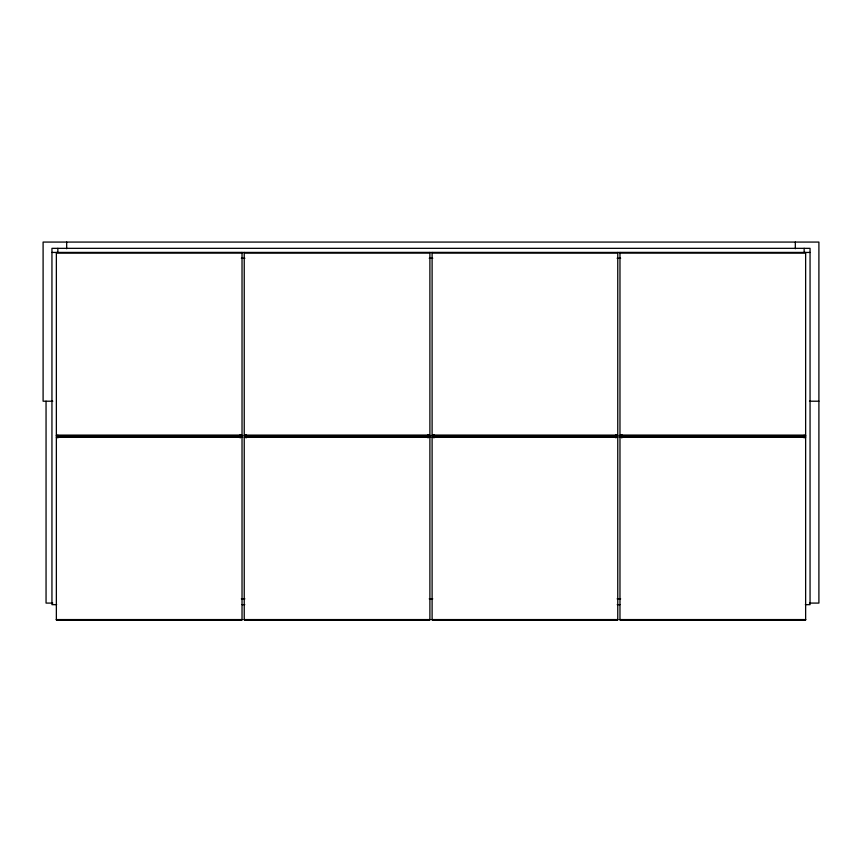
<?xml version="1.0" encoding="UTF-8"?>
<svg xmlns="http://www.w3.org/2000/svg" width="862" height="862" viewBox="0 0 862 862"><rect width="100%" height="100%" fill="white"/><g stroke="black" fill="none" stroke-linecap="round" stroke-linejoin="round"><path stroke-width="1.29" d="M51.946 252.437L810.054 252.437M56.364 252.641L242.028 252.598M244.237 252.641L429.89 252.598M432.11 252.598L617.763 252.641M619.972 252.598L805.636 252.641M56.364 252.803L242.028 252.803M244.237 252.803L429.89 252.803M432.11 252.803L617.763 252.803M619.972 252.803L805.636 252.803M241.36 258.244L244.894 258.244M429.233 258.244L432.767 258.244M617.106 258.244L620.64 258.244M52.776 401.207L43.1 401.207L43.1 242.071L818.9 242.071L818.9 603.088L809.472 603.088M809.472 401.207L818.9 401.207M56.364 435.278L242.028 435.278M244.237 435.278L429.89 435.278M432.11 435.278L617.763 435.278M619.972 435.278L805.636 435.278M56.364 435.482L242.028 435.439M244.237 435.482L429.89 435.439M432.11 435.439L617.763 435.482M619.972 435.439L805.636 435.482M56.364 436.894L242.028 436.926M244.237 436.926L429.89 436.894M432.11 436.926L617.763 436.894M619.972 436.926L805.636 436.894M56.364 437.088L242.028 437.088M244.237 437.088L429.89 437.088M432.11 437.088L617.763 437.088M619.972 437.088L805.636 437.088M241.36 598.864L244.894 598.864M429.233 598.864L432.767 598.864M617.106 598.864L620.64 598.864M52.776 603.088L46.052 603.088L46.052 401.207M56.655 604.661L51.946 604.661L51.946 248.342L810.054 248.342L810.054 604.661L805.345 604.661M242.06 604.661L244.754 604.661M617.246 604.661L619.94 604.661M56.364 619.573L242.028 619.573M244.237 619.573L429.89 619.573M432.11 619.573L617.763 619.573M619.972 619.573L805.636 619.573M56.364 619.735L242.028 619.767M244.237 619.735L429.89 619.767M432.11 619.735L617.763 619.767M619.972 619.735L805.636 619.767M805.636 252.437L805.636 435.644L619.972 435.644L619.972 252.437M804.16 248.342L804.16 252.437M804.16 435.213L804.16 437.961M795.324 242.071L795.324 248.752M621.814 434.61L621.814 437.95M617.763 252.437L617.763 435.644L432.11 435.644L432.11 252.437M615.921 434.61L615.921 437.95M433.952 434.61L433.952 437.95M429.89 252.437L429.89 435.644L244.237 435.644L244.237 252.437M428.048 434.61L428.048 437.95M246.079 434.61L246.079 437.95M242.028 252.437L242.028 435.644L56.364 435.644L56.364 252.437M240.186 434.61L240.186 437.95M66.676 242.071L66.676 248.752M57.84 248.342L57.84 252.437M57.84 435.213L57.84 437.961M242.028 436.732L56.364 436.732L56.364 619.929L242.028 619.929L242.028 436.732M429.89 436.732L244.237 436.732L244.237 619.929L429.89 619.929L429.89 436.732M617.763 436.732L432.11 436.732L432.11 619.929L617.763 619.929L617.763 436.732M805.636 436.732L619.972 436.732L619.972 619.929L805.636 619.929L805.636 436.732"/></g></svg>
